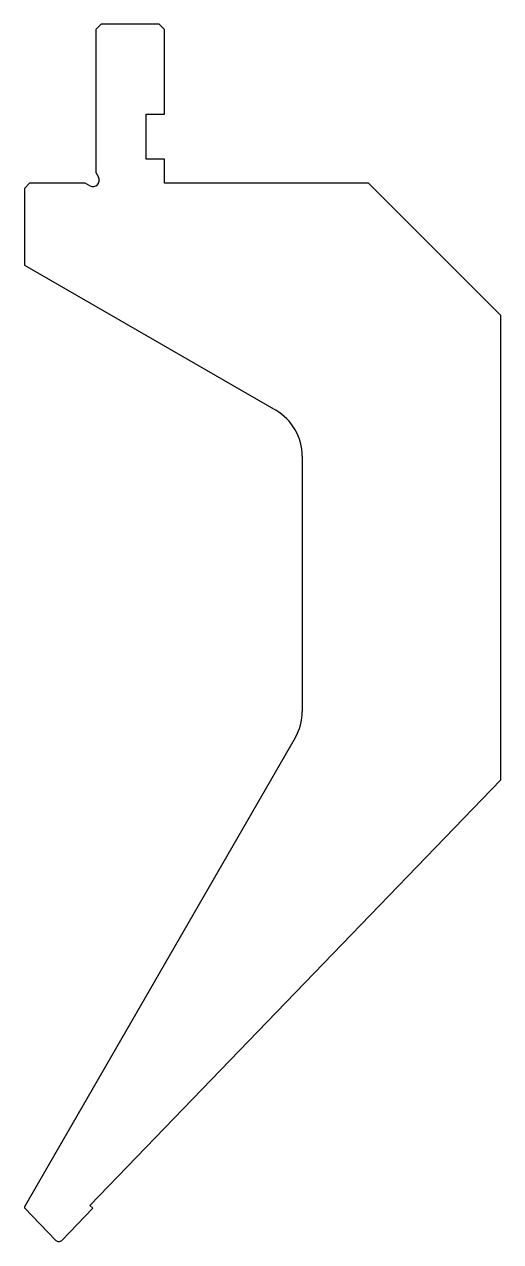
# Model space of a CAD drawing. Header units: millimetres. Extents: x 1569 to 1659, y 997 to 1227.
import ezdxf

# ---------------------------------------------------------------- set-up
doc = ezdxf.new("R2010")
doc.units = ezdxf.units.MM
doc.layers.add('Default', color=7, linetype='Continuous')

msp = doc.modelspace()

# ---------------------------------------------------------------- linework, layer by layer
at = {"layer": 'Default'}
for p, q in [((1583.13, 1226.79), (1582.13, 1225.79)), ((1594.13, 1226.79), (1583.13, 1226.79)), ((1595.13, 1225.79), (1594.13, 1226.79)), ((1582.13, 1225.79), (1582.13, 1198.79)), ((1595.13, 1209.79), (1595.13, 1225.79)), ((1591.63, 1201.29), (1591.63, 1209.79)), ((1591.63, 1209.79), (1595.13, 1209.79)), ((1595.13, 1201.29), (1591.63, 1201.29)), ((1595.13, 1196.79), (1595.13, 1201.29)), ((1582.13, 1198.79), (1582.62, 1197.93)), ((1569.63, 1196.79), (1568.63, 1195.79)), ((1580.13, 1196.79), (1569.63, 1196.79)), ((1580.98, 1196.29), (1580.13, 1196.79)), ((1633.63, 1196.79), (1595.13, 1196.79)), ((1658.63, 1171.79), (1633.63, 1196.79)), ((1568.63, 1195.79), (1568.63, 1181.29)), ((1568.63, 1181.29), (1616.13, 1153.86)), ((1658.63, 1084.05), (1658.63, 1171.79)), ((1621.13, 1145.2), (1621.13, 1096.98)), ((1619.79, 1091.98), (1568.63, 1003.36)), ((1580.97, 1003.64), (1658.63, 1084.05)), ((1568.63, 1003.36), (1568.63, 1003.17)), ((1568.63, 1003.17), (1574.55, 997.03)), ((1575.7, 997.03), (1581.55, 1003.09)), ((1581.55, 1003.09), (1580.97, 1003.64))]:
    msp.add_line(p, q, dxfattribs=at)
for centre, radius, start, end in [((1581.58, 1197.33), 1.2, 240, 30), ((1611.13, 1145.2), 10, 360, 60), ((1611.13, 1096.98), 10, 330, 0), ((1575.13, 997.59), 0.8, 224, 316)]:
    msp.add_arc(centre, radius, start, end, dxfattribs=at)

doc.saveas('drawing.dxf')
